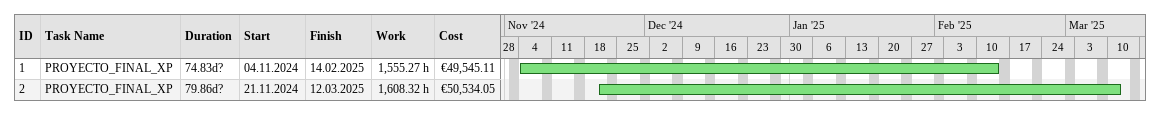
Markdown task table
| ID | Task | Duration | Start | Finish | Work (h) | Cost (€) |
|---|---|---|---|---|---|---|
| 1 | PROYECTO_FINAL_XP | 74.83d? | 2024-11-04 | 2025-02-14 | 1555.27 | 49545.11 |
| 2 | PROYECTO_FINAL_XP | 79.86d? | 2024-11-21 | 2025-03-12 | 1608.32 | 50534.05 |
